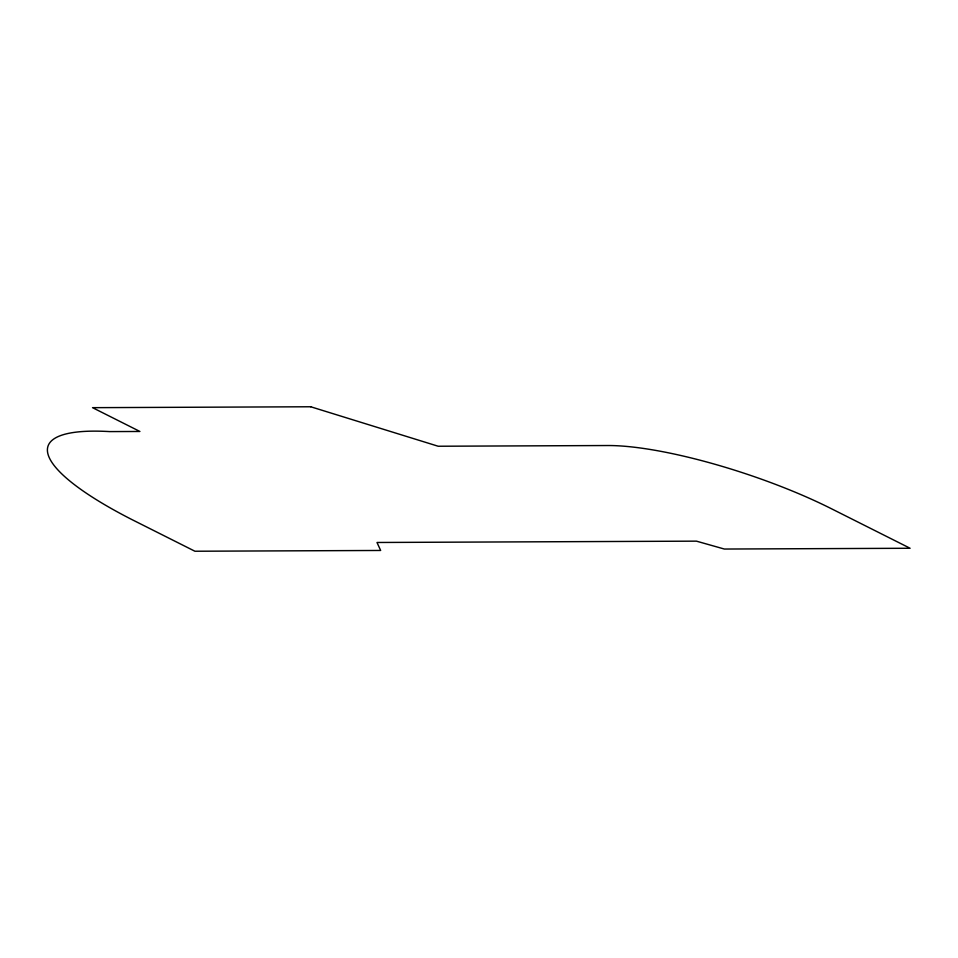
<?xml version="1.0" encoding="UTF-8"?>
<svg xmlns="http://www.w3.org/2000/svg" width="958" height="958" viewBox="0 0 958 958"><rect width="100%" height="100%" fill="white"/><g stroke="black" fill="none" stroke-linecap="round" stroke-linejoin="round"><path stroke-width="1.44" d="M310.727 406.767L92.543 407.665L139.904 431.471L109.607 431.591A236.195 52.331 18.4 0 0 131.761 519.499L194.917 551.233L380.661 550.467L376.997 542.479L696.442 541.15L724.356 549.042L910.1 548.263L831.161 508.602A167.375 37.075 18.4 0 0 607.875 445.53L438.165 446.236L310.727 406.767"/></g></svg>
